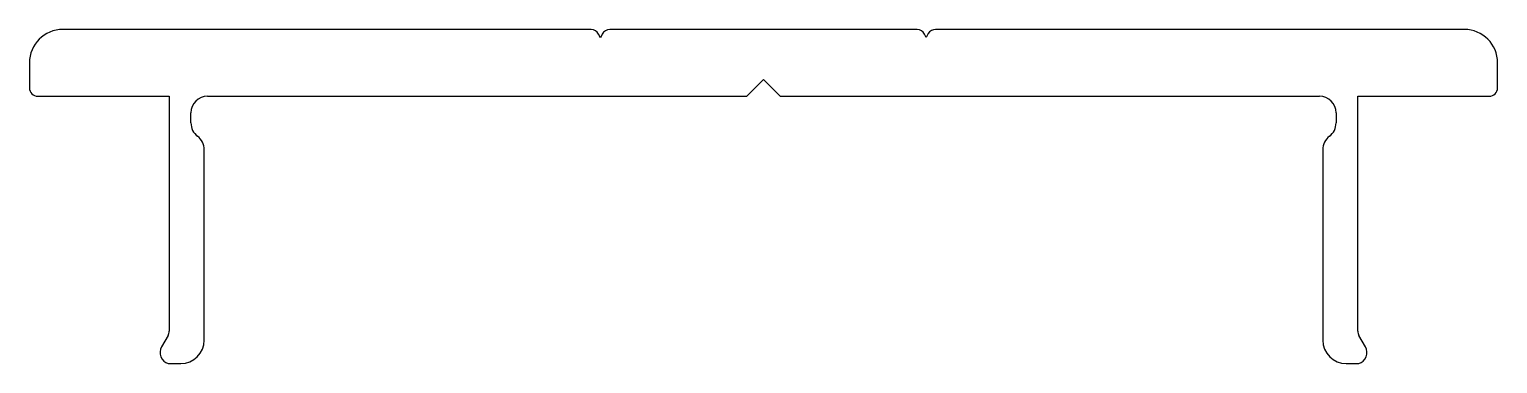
# Model space of a CAD drawing. Extents: x 2019.4 to 2063.4, y 1861.1 to 1871.1.
import ezdxf

# ---------------------------------------------------------------- set-up
doc = ezdxf.new("R2010")
doc.units = 0
doc.layers.get('0').update_dxf_attribs({"linetype": 'CONTINUOUS'})

msp = doc.modelspace()

# ---------------------------------------------------------------- linework, layer by layer
for p, q in [((2036.188, 1871.098), (2020.354, 1871.098)), ((2036.467, 1870.848), (2036.411, 1870.96)), ((2036.523, 1870.96), (2036.467, 1870.848)), ((2045.955, 1871.098), (2036.747, 1871.098)), ((2046.224, 1870.86), (2046.182, 1870.953)), ((2046.292, 1870.976), (2046.224, 1870.86)), ((2062.354, 1871.098), (2046.508, 1871.098)), ((2019.354, 1870.098), (2019.354, 1869.348)), ((2063.354, 1869.348), (2063.354, 1870.098)), ((2040.854, 1869.098), (2041.354, 1869.598)), ((2041.354, 1869.598), (2041.854, 1869.098)), ((2019.604, 1869.098), (2023.544, 1869.098)), ((2023.544, 1869.098), (2023.544, 1862.067)), ((2024.694, 1869.098), (2040.854, 1869.098)), ((2041.854, 1869.098), (2058.013, 1869.098)), ((2059.163, 1862.067), (2059.163, 1869.098)), ((2059.163, 1869.098), (2063.104, 1869.098)), ((2024.194, 1868.299), (2024.194, 1868.598)), ((2058.513, 1868.598), (2058.513, 1868.299)), ((2024.592, 1861.798), (2024.592, 1867.5)), ((2058.115, 1867.5), (2058.115, 1861.798)), ((2023.511, 1861.942), (2023.314, 1861.601)), ((2059.393, 1861.601), (2059.196, 1861.942)), ((2023.516, 1861.098), (2023.892, 1861.098)), ((2058.815, 1861.098), (2059.191, 1861.098))]:
    msp.add_line(p, q)
for centre, radius, start, end in [((2020.354, 1870.098), 1, 90, 180), ((2036.188, 1870.848), 0.25, 26.5651, 90), ((2036.747, 1870.848), 0.25, 90, 153.4349), ((2045.955, 1870.848), 0.25, 24.6257, 90), ((2046.508, 1870.848), 0.25, 90, 149.3727), ((2062.354, 1870.098), 1, 0, 90), ((2019.604, 1869.348), 0.25, 180, 270), ((2063.104, 1869.348), 0.25, 270, 0), ((2024.694, 1868.598), 0.5, 90, 180), ((2058.013, 1868.598), 0.5, 0, 90), ((2024.694, 1868.299), 0.5, 180, 233.0349), ((2058.013, 1868.299), 0.5, 306.9651, 0), ((2024.092, 1867.5), 0.5, 0, 53.0349), ((2058.615, 1867.5), 0.5, 126.9651, 180), ((2023.294, 1862.067), 0.25, 330, 0), ((2023.892, 1861.798), 0.7, 270, 0), ((2058.815, 1861.798), 0.7, 180, 270), ((2059.413, 1862.067), 0.25, 180, 210), ((2023.612, 1861.429), 0.344, 150, 253.8733), ((2059.095, 1861.429), 0.344, 286.1267, 30)]:
    msp.add_arc(centre, radius, start, end)

doc.saveas('drawing.dxf')
